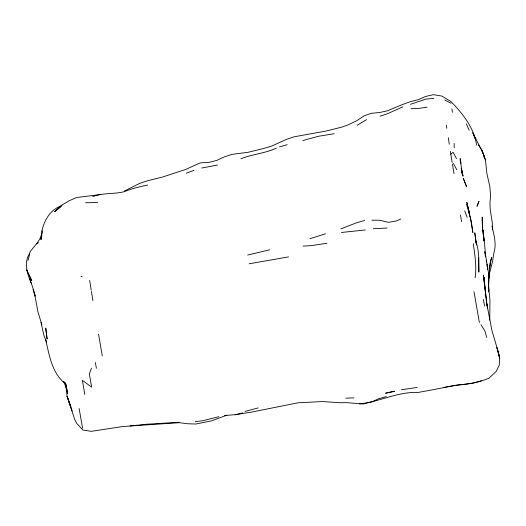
<?xml version="1.0" encoding="UTF-8"?>
<svg xmlns="http://www.w3.org/2000/svg" width="526" height="526" viewBox="0 0 526 526"><rect width="100%" height="100%" fill="white"/><g stroke="black" fill="none" stroke-linecap="round" stroke-linejoin="round"><path stroke-width="0.79" d="M488.549 292.015L488.595 285.158L489.581 273.599L488.937 277.669M489.739 320.078L489.956 299.984L488.588 286.506L488.733 290.858L488.483 272.816L485.169 252.809L485.294 254.788C485.169 242.138 481.77 229.79 482.224 217.126L482.5 228.31L483.525 236.516M488.378 282.85L488.476 281.232M489.134 273.704L488.365 281.778M489.18 273.27L490.429 261.83L490.028 264.183M475.116 277.702C476.865 266.412 474.774 254.959 473.321 243.742M100.591 194.528L76.724 197.506L69.143 200.741L61.812 205.153L54.75 211.603L61.983 205.508C47.669 210.446 41.271 225.608 40.962 239.771L41.824 235.313M488.917 277.682L489.561 273.77M489.489 267.313L489.759 265.748M489.384 268.102L491.672 257.247L490.39 261.567M27.983 260.548L29.791 253.571M489.621 272.941L492.395 262.073L494.019 252.395C496.643 243.558 493.881 234.793 492.007 226.167M91.504 368.154L89.315 373.901L91.629 387.129L82.398 380.337L84.785 394.395M29.62 253.466C23.525 262.724 27.372 273.744 31.106 283.06M42.034 230.763L42.396 232.341C40.581 240.474 34.512 245.78 29.772 252.178L29.995 252.802M452.15 162.409L450.815 154.184L453.116 152.264L456.463 158.563M54.75 211.603L60.812 206.626M36.439 243.946L38.405 242.578M366.537 119.658L357.147 125.287M124.399 191.037L139.429 183.489L147.116 180.878L162.725 176.986L185.829 169.398L199.071 163.349L200.971 162.817L209.032 162.33L216.659 160.463L224.365 156.86L232.071 154.355L248.002 152.323L263.625 148.483L271.37 146.228L286.46 139.357L294.152 136.78L325.745 131.125L341.354 127.233L347.101 125.319L356.523 120.835L364.597 115.595L371.494 113.281L379.509 112.551L387.353 110.828L402.541 104.523L410.195 101.715L417.999 99.756L425.567 96.455L433.398 94.68L441.781 96.034L450.874 101.479C462.775 113.662 474.025 127.779 476.609 145.15M400.858 218.921L396.308 220.986L388.398 222.353L379.963 220.256L371.856 220.19M340.828 228.882L356.082 222.965L364.742 220.473M276.295 148.187C264.979 153.395 252.362 154.171 240.836 158.78M226.798 415.198L211.505 420.872L195.764 424.028L187.572 423.759L179.392 422.68L123.071 426.494L91.346 431.32L82.95 430.058L76.763 423.483L74.705 419.439L67.091 396.321L65.835 385.295L65.993 386.912M186.342 173.199L193.982 170.299M309.972 238.719L325.535 233.768M402.85 106.837L387.695 113.642L379.996 116.207M410.497 104.306L425.869 99.092L433.884 98.342M302.805 140.567L318.348 136.293L334.188 133.729M244.952 411.45L258.154 407.92M279.484 146.899L287.235 144.683M218.882 416.677L203.24 420.649L195.278 421.655M92.707 196.652C102.866 192.549 113.991 194.403 124.406 191.635C131.894 188.551 139.771 186.631 147.694 185.06M386.281 396.571L378.523 398.754L372.329 401.752L363.15 404.027L346.739 402.633L339.75 402.725L322.293 401.555L298.091 402.804L250.869 412.233L235.01 414.685M481.422 380.817L473.656 383L449.796 386.255M247.667 255.044L269.647 249.804M234.892 414.896L242.683 412.89M217.501 165.065L201.728 168.011M443.497 387.517L449.007 386.413M249.068 263.809L288.596 256.885M326.955 243.275L311.09 245.668L303.055 246.096M401.397 389.773L417.269 387.445M427.138 107.219L419.196 108.323L411.154 108.724M365.353 229.947L341.413 232.479M224.569 415.52L234.208 414.744M130.034 425.961L147.043 424.206L179.064 422.279M387.031 228.041L373.282 228.718M97.711 202.471L85.534 202.76M359.574 403.85C379.443 401.857 397.88 391.548 418.203 392.422C431.392 390.068 444.496 387.491 457.646 384.914C468.403 384.421 478.969 382.31 488.943 378.207L496.084 371.501L496.892 370.048L499.246 365.281L499.7 358.357L498.872 354.116L491.882 330.328L486.78 303.758L487.477 308.026L483.387 274.999L484.091 281.739M345.878 398.175L353.932 397.88M444.726 99.953L451.038 103.28M80.965 276.157L82.115 276.808M478.404 145.005L481.487 149.292L483.992 155.729L484.242 157.978M480.961 324.706L484.873 330.913L486.76 337.455M453.366 163.454L456.798 169.74M46.696 342.117L44.013 335.759L41.002 322.55M466.292 123.82L469.159 130.198M475.05 138.555L472.795 132.789L483.184 153.395L485.426 159.878L486.866 173.343L489.811 186.566L490.6 195.757L489.962 202.714L490.225 209.519L492.316 222.879L492.389 229.724M66.079 387.728L63.593 381.284L65.152 383.5C51.857 372.98 49.391 355.333 45.67 339.862M464.701 210.9L467.173 217.343M481.487 149.292L485.426 159.878M68.413 400.483L72.207 411.089M33.966 291.154L29.864 278.885M32.967 289.609L35.124 296.105L34.223 291.877L37.931 311.819L41.883 324.877M466.536 204.312L470.31 217.389L472.881 232.577L471.335 221.604L468.449 210.847M461.124 168.425L463.044 176.131L461.611 169.517L462.216 173.797L460.197 158.517L460.25 160.792M483.361 299.379L484.63 306.02M485.281 255.261L485.557 256.741M486.234 260.436L486.504 261.915M95.357 362.539L96.389 368.272M82.582 428.249L79.13 408.551M473.979 291.674L479.377 322.543M460.454 215.016L461.624 221.702M102.287 355.878L98.553 334.161M460.414 159.825L460.907 163.376M452.426 164.066L453.984 173.587M451.9 108.849L452.459 112.275M89.65 280.391L91.222 290.174M91.419 291.391L92.898 300.622M486.859 264.137L487.569 268.589L487.457 264.986L487.556 269.805M446.311 125.188L446.804 128.285M484.702 251.546L484.939 253.032M450.361 151.278L450.815 154.184M448.277 137.654L449.289 144.302M475.767 240.323L476.457 245.024M475.649 239.54L474.781 232.834L476.405 243.794L475.918 241.408C479.331 251.303 478.956 261.81 478.857 272.106L478.384 257.904M484.183 282.482L484.933 288.452L484.242 277.334L485.005 290.536M486.616 303.85L485.353 290.852L485.59 296.145M483.69 238.015L484.019 241.007L483.315 230.651L483.848 240.704M485.235 294.304L485.314 295.809M454.142 143.335L454.227 147.701M477.023 206.185L478.962 201.484L477.023 206.185M394.605 391.239L385.676 393.172L394.605 391.239M31.718 280.49L26.681 270.088L31.718 280.49M466.575 186.783L463.445 178.649L466.575 186.783M70.865 406.927L67.091 396.321L70.865 406.927M468.548 209.624L466.832 202.352L469.494 213.148L468.548 209.624M498.056 351.776L496.925 347.581L499.7 358.357L498.056 351.776M66.388 387.11L65.526 382.875L67.703 393.744L66.388 387.11M46.59 334.766L45.723 328.06L47.11 339.066L46.59 334.766"/></g></svg>
